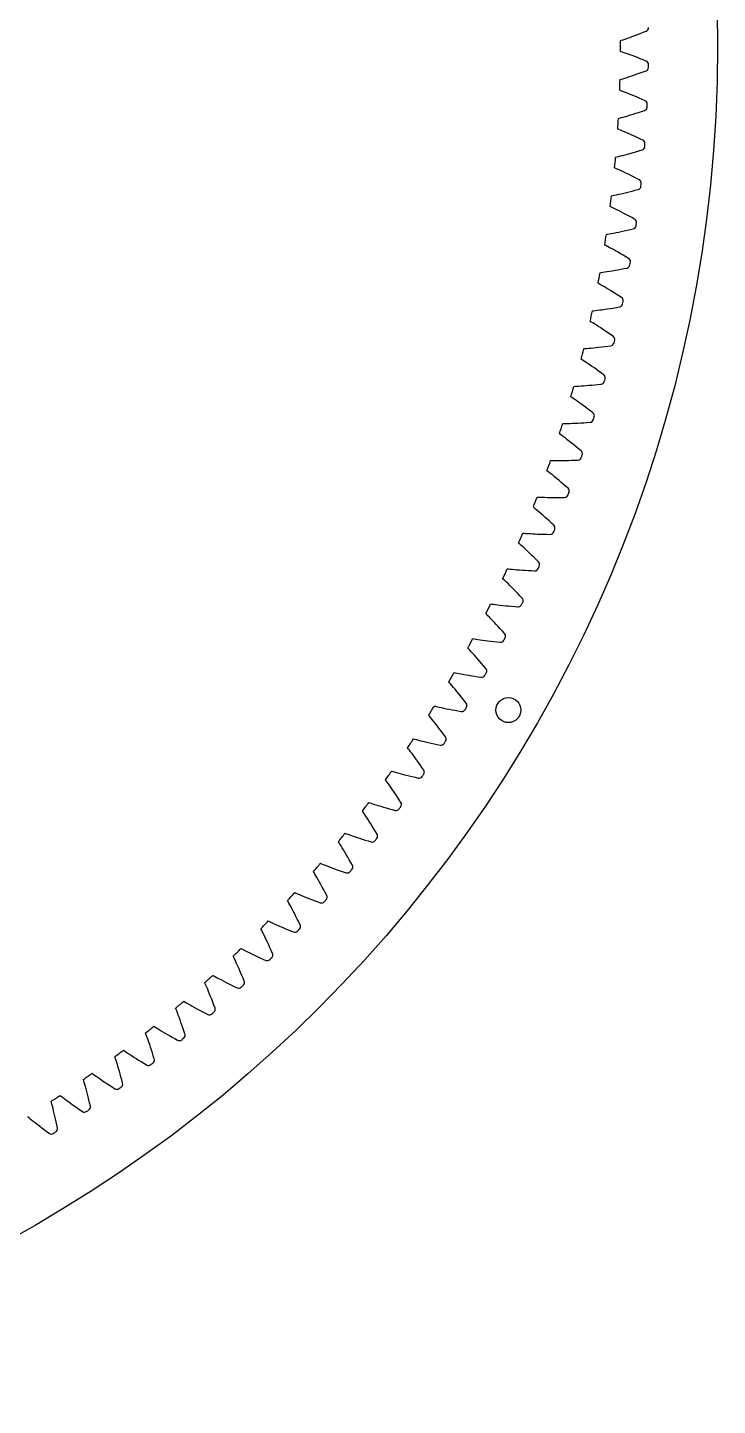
# Model space of a CAD drawing. Header units: millimetres. Extents: x -109 to 109, y -109 to 109.
# Drawn here: x 53.5 to 108.8, y -108.8 to 1.5 of the extents above; entities that cross this region are included whole.
import ezdxf

# ---------------------------------------------------------------- set-up
doc = ezdxf.new("R2010")
doc.units = ezdxf.units.MM

msp = doc.modelspace()

# ---------------------------------------------------------------- linework, layer by layer
at = {"layer": 'fixed_ring'}
for p, q in [((102.81524, 1.101885), (103.054401, 1.198089)), ((100.99908, 0.43112), (101.090218, 0.461984)), ((101.090218, 0.461984), (101.223469, 0.507658)), ((101.223469, 0.507658), (101.37916, 0.561842)), ((101.37916, 0.561842), (101.551469, 0.622827)), ((101.551469, 0.622827), (101.737276, 0.689776)), ((101.737276, 0.689776), (101.934585, 0.762204)), ((101.934585, 0.762204), (102.141986, 0.839803)), ((102.141986, 0.839803), (102.358422, 0.922369)), ((102.358422, 0.922369), (102.583064, 1.009762)), ((102.583064, 1.009762), (102.81524, 1.101885)), ((101.090218, -0.461984), (100.99908, -0.43112)), ((101.223469, -0.507658), (101.090218, -0.461984)), ((101.37916, -0.561842), (101.223469, -0.507658)), ((101.551469, -0.622827), (101.37916, -0.561842)), ((101.737276, -0.689776), (101.551469, -0.622827)), ((101.934585, -0.762204), (101.737276, -0.689776)), ((102.141986, -0.839803), (101.934585, -0.762204)), ((102.358422, -0.922369), (102.141986, -0.839803)), ((102.583064, -1.009762), (102.358422, -0.922369)), ((102.81524, -1.101885), (102.583064, -1.009762)), ((103.054401, -1.198089), (102.81524, -1.101885)), ((102.33828, -2.230202), (102.565506, -2.149768)), ((102.565506, -2.149768), (102.800409, -2.064839)), ((102.800409, -2.064839), (103.042419, -1.976046)), ((100.964454, -2.679357), (101.0565, -2.651314)), ((101.0565, -2.651314), (101.191094, -2.609765)), ((101.191094, -2.609765), (101.34838, -2.560401)), ((101.34838, -2.560401), (101.522485, -2.504752)), ((101.522485, -2.504752), (101.710266, -2.443556)), ((101.710266, -2.443556), (101.909712, -2.377239)), ((101.909712, -2.377239), (102.119404, -2.306064)), ((102.119404, -2.306064), (102.33828, -2.230202)), ((101.028046, -3.574844), (100.937902, -3.541188)), ((101.159827, -3.6246), (101.028046, -3.574844)), ((101.313776, -3.683553), (101.159827, -3.6246)), ((101.484125, -3.749815), (101.313776, -3.683553)), ((101.667782, -3.822455), (101.484125, -3.749815)), ((101.862767, -3.900924), (101.667782, -3.822455)), ((102.067681, -3.984873), (101.862767, -3.900924)), ((102.281471, -4.074065), (102.067681, -3.984873)), ((102.503315, -4.168335), (102.281471, -4.074065)), ((102.732544, -4.267564), (102.503315, -4.168335)), ((102.968629, -4.371087), (102.732544, -4.267564)), ((101.788171, -5.514427), (101.999956, -5.449743)), ((101.999956, -5.449743), (102.221064, -5.380657)), ((102.221064, -5.380657), (102.450659, -5.307259)), ((102.450659, -5.307259), (102.688066, -5.229604)), ((102.688066, -5.229604), (102.932696, -5.148306)), ((100.834058, -5.787293), (100.926923, -5.762097)), ((100.926923, -5.762097), (101.062733, -5.724713)), ((101.062733, -5.724713), (101.221464, -5.680216)), ((101.221464, -5.680216), (101.397201, -5.629955)), ((101.397201, -5.629955), (101.586777, -5.574571)), ((101.586777, -5.574571), (101.788171, -5.514427)), ((100.870043, -6.684313), (100.780978, -6.647897)), ((101.000229, -6.738104), (100.870043, -6.684313)), ((101.152289, -6.80177), (101.000229, -6.738104)), ((101.320517, -6.873246), (101.152289, -6.80177)), ((101.501851, -6.951507), (101.320517, -6.873246)), ((101.694327, -7.035944), (101.501851, -6.951507)), ((101.896557, -7.126164), (101.694327, -7.035944)), ((102.1075, -7.221897), (101.896557, -7.126164)), ((102.326336, -7.322953), (102.1075, -7.221897)), ((102.5524, -7.429194), (102.326336, -7.322953)), ((102.785185, -7.539938), (102.5524, -7.429194)), ((100.838508, -8.834231), (100.998535, -8.794643)), ((100.998535, -8.794643), (101.175735, -8.749817)), ((101.175735, -8.749817), (101.366927, -8.700298)), ((101.366927, -8.700298), (101.570077, -8.646384)), ((101.570077, -8.646384), (101.783754, -8.588253)), ((101.783754, -8.588253), (102.006885, -8.526009)), ((102.006885, -8.526009), (102.238632, -8.459716)), ((102.238632, -8.459716), (102.478317, -8.389409)), ((102.478317, -8.389409), (102.725334, -8.315683)), ((100.616358, -9.787442), (100.528457, -9.7483)), ((100.608014, -8.889739), (100.701611, -8.867415)), ((100.744826, -9.845216), (100.616358, -9.787442)), ((100.701611, -8.867415), (100.838508, -8.834231)), ((100.894854, -9.913534), (100.744826, -9.845216)), ((101.060801, -9.990158), (100.894854, -9.913534)), ((101.239638, -10.073965), (101.060801, -9.990158)), ((101.429423, -10.16429), (101.239638, -10.073965)), ((101.628779, -10.260694), (101.429423, -10.16429)), ((101.836674, -10.362878), (101.628779, -10.260694)), ((102.052293, -10.470626), (101.836674, -10.362878)), ((102.274979, -10.583778), (102.052293, -10.470626)), ((102.504243, -10.701638), (102.274979, -10.583778)), ((100.286538, -11.983752), (100.380778, -11.964321)), ((100.380778, -11.964321), (100.518632, -11.935368)), ((100.518632, -11.935368), (100.679801, -11.900728)), ((100.679801, -11.900728), (100.858298, -11.86138)), ((100.858298, -11.86138), (101.050925, -11.817772)), ((101.050925, -11.817772), (101.255639, -11.77014)), ((101.255639, -11.77014), (101.471004, -11.718616)), ((101.471004, -11.718616), (101.695946, -11.663273)), ((101.695946, -11.663273), (101.929624, -11.604149)), ((101.929624, -11.604149), (102.171362, -11.541256)), ((102.171362, -11.541256), (102.420532, -11.475171)), ((100.267233, -12.881287), (100.180579, -12.839456)), ((100.393861, -12.94299), (100.267233, -12.881287)), ((100.541714, -13.015895), (100.393861, -12.94299)), ((100.705222, -13.097593), (100.541714, -13.015895)), ((100.881394, -13.186868), (100.705222, -13.097593)), ((101.068307, -13.282994), (100.881394, -13.186868)), ((101.2646, -13.385492), (101.068307, -13.282994)), ((101.469249, -13.49403), (101.2646, -13.385492)), ((101.681448, -13.608366), (101.469249, -13.49403)), ((101.900544, -13.728322), (101.681448, -13.608366)), ((102.12607, -13.853187), (101.900544, -13.728322)), ((99.869934, -15.066398), (99.964727, -15.049879)), ((99.964727, -15.049879), (100.103407, -15.025185)), ((100.103407, -15.025185), (100.265567, -14.995524)), ((100.265567, -14.995524), (100.445191, -14.961692)), ((100.445191, -14.961692), (100.639069, -14.924036)), ((100.639069, -14.924036), (100.845153, -14.882731)), ((100.845153, -14.882731), (101.062003, -14.837864)), ((101.062003, -14.837864), (101.288542, -14.789474)), ((101.288542, -14.789474), (101.523931, -14.737574)), ((101.523931, -14.737574), (101.76749, -14.682155)), ((101.76749, -14.682155), (102.018577, -14.623775)), ((99.822998, -15.962913), (99.737673, -15.918434)), ((99.947666, -16.028486), (99.822998, -15.962913)), ((100.093204, -16.10591), (99.947666, -16.028486)), ((100.254118, -16.192604), (100.093204, -16.10591)), ((100.427458, -16.287262), (100.254118, -16.192604)), ((100.611322, -16.389099), (100.427458, -16.287262)), ((100.804365, -16.497593), (100.611322, -16.389099)), ((101.005575, -16.612381), (100.804365, -16.497593)), ((101.214153, -16.733198), (101.005575, -16.612381)), ((101.42945, -16.859844), (101.214153, -16.733198)), ((101.651024, -16.991595), (101.42945, -16.859844)), ((99.358597, -18.134753), (99.453854, -18.121161)), ((99.453854, -18.121161), (99.593229, -18.100749)), ((99.593229, -18.100749), (99.756225, -18.076096)), ((99.756225, -18.076096), (99.936806, -18.047811)), ((99.936806, -18.047811), (100.131752, -18.016144)), ((100.131752, -18.016144), (100.33901, -17.981205)), ((100.33901, -17.981205), (100.557138, -17.943037)), ((100.557138, -17.943037), (100.78506, -17.901647)), ((100.78506, -17.901647), (101.021935, -17.857019)), ((101.021935, -17.857019), (101.267086, -17.809128)), ((101.267086, -17.809128), (101.519852, -17.758508)), ((99.284075, -19.029397), (99.200161, -18.982311)), ((99.406665, -19.098778), (99.284075, -19.029397)), ((99.549749, -19.180648), (99.406665, -19.098778)), ((99.707918, -19.272256), (99.549749, -19.180648)), ((99.87826, -19.372207), (99.707918, -19.272256)), ((100.0589, -19.479657), (99.87826, -19.372207)), ((100.248511, -19.594045), (100.0589, -19.479657)), ((100.446091, -19.714975), (100.248511, -19.594045)), ((100.650849, -19.842158), (100.446091, -19.714975)), ((100.862144, -19.975374), (100.650849, -19.842158)), ((100.424115, -20.959527), (100.670624, -20.919207)), ((100.670624, -20.919207), (100.924829, -20.876395)), ((101.079555, -20.113885), (100.862144, -19.975374)), ((98.650975, -22.077831), (98.56855, -22.028183)), ((98.753012, -21.185906), (98.848643, -21.175253)), ((98.848643, -21.175253), (98.98858, -21.159144)), ((98.98858, -21.159144), (99.152258, -21.139522)), ((99.152258, -21.139522), (99.333625, -21.116811)), ((99.333625, -21.116811), (99.529453, -21.091162)), ((99.529453, -21.091162), (99.737689, -21.062622)), ((99.737689, -21.062622), (99.956889, -21.03119)), ((99.956889, -21.03119), (100.185978, -20.996838)), ((100.185978, -20.996838), (100.424115, -20.959527)), ((98.77137, -22.150954), (98.650975, -22.077831)), ((98.911865, -22.237191), (98.77137, -22.150954)), ((99.067138, -22.333626), (98.911865, -22.237191)), ((99.234321, -22.438776), (99.067138, -22.333626)), ((99.411567, -22.551738), (99.234321, -22.438776)), ((99.597566, -22.67191), (99.411567, -22.551738)), ((99.791327, -22.798868), (99.597566, -22.67191)), ((99.992072, -22.932296), (99.791327, -22.798868)), ((100.199165, -23.071956), (99.992072, -22.932296)), ((100.412207, -23.217096), (100.199165, -23.071956)), ((98.053754, -24.216963), (98.149668, -24.20926)), ((98.149668, -24.20926), (98.290034, -24.197467)), ((98.290034, -24.197467), (98.45424, -24.182895)), ((98.45424, -24.182895), (98.636219, -24.165781)), ((98.636219, -24.165781), (98.832745, -24.146174)), ((98.832745, -24.146174), (99.04176, -24.124061)), ((99.04176, -24.124061), (99.261825, -24.099393)), ((99.261825, -24.099393), (99.491863, -24.072113)), ((99.491863, -24.072113), (99.731036, -24.042152)), ((99.731036, -24.042152), (99.97867, -24.009443)), ((99.97867, -24.009443), (100.234072, -23.97448)), ((97.924299, -25.105322), (97.843442, -25.05316)), ((98.042385, -25.182118), (97.924299, -25.105322)), ((98.180158, -25.272641), (98.042385, -25.182118)), ((98.332387, -25.373812), (98.180158, -25.272641)), ((98.496253, -25.48406), (98.332387, -25.373812)), ((98.669936, -25.602427), (98.496253, -25.48406)), ((98.852146, -25.72827), (98.669936, -25.602427)), ((99.041906, -25.861134), (98.852146, -25.72827)), ((99.238446, -26.000681), (99.041906, -25.861134)), ((99.44114, -26.146652), (99.238446, -26.000681)), ((99.649612, -26.298285), (99.44114, -26.146652)), ((97.261487, -27.225048), (97.357592, -27.220303)), ((97.357592, -27.220303), (97.498255, -27.212838)), ((97.498255, -27.212838), (97.662831, -27.20333)), ((97.662831, -27.20333), (97.845251, -27.191827)), ((97.845251, -27.191827), (98.042287, -27.178283)), ((98.042287, -27.178283), (98.251885, -27.162616)), ((98.251885, -27.162616), (98.472605, -27.144737)), ((98.472605, -27.144737), (98.703374, -27.124553)), ((98.703374, -27.124553), (98.943356, -27.101973)), ((98.943356, -27.101973), (99.191879, -27.076905)), ((99.191879, -27.076905), (99.448238, -27.049823)), ((97.104736, -28.109), (97.025523, -28.054372)), ((97.2204, -28.189396), (97.104736, -28.109)), ((97.35532, -28.284118), (97.2204, -28.189396)), ((97.504362, -28.38993), (97.35532, -28.284118)), ((97.664755, -28.505172), (97.504362, -28.38993)), ((97.834711, -28.628831), (97.664755, -28.505172)), ((98.012959, -28.760226), (97.834711, -28.628831)), ((98.198537, -28.89887), (98.012959, -28.760226)), ((98.390687, -29.044403), (98.198537, -28.89887)), ((98.588789, -29.196547), (98.390687, -29.044403)), ((98.792493, -29.354528), (98.588789, -29.196547)), ((96.37696, -30.207309), (96.473166, -30.205526)), ((96.473166, -30.205526), (96.613993, -30.202396)), ((96.613993, -30.202396), (96.778783, -30.19796)), ((96.778783, -30.19796), (96.961471, -30.192081)), ((96.961471, -30.192081), (97.158831, -30.18461)), ((97.158831, -30.18461), (97.368812, -30.175406)), ((97.368812, -30.175406), (97.589977, -30.164332)), ((97.589977, -30.164332), (97.821258, -30.151265)), ((97.821258, -30.151265), (98.061822, -30.136085)), ((98.061822, -30.136085), (98.311, -30.118683)), ((98.311, -30.118683), (98.56807, -30.099508)), ((96.193063, -31.086014), (96.11557, -31.028973)), ((96.306197, -31.169934), (96.193063, -31.086014)), ((96.438135, -31.268766), (96.306197, -31.169934)), ((96.583848, -31.379117), (96.438135, -31.268766)), ((96.740616, -31.499244), (96.583848, -31.379117)), ((96.906683, -31.628078), (96.740616, -31.499244)), ((97.0808, -31.7649), (96.906683, -31.628078)), ((97.262021, -31.909194), (97.0808, -31.7649)), ((97.449598, -32.060575), (97.262021, -31.909194)), ((97.642921, -32.218747), (97.449598, -32.060575)), ((97.841663, -32.382926), (97.642921, -32.218747)), ((95.190145, -34.033542), (95.114445, -33.974142)), ((95.300641, -34.120906), (95.190145, -34.033542)), ((95.429473, -34.223754), (95.300641, -34.120906)), ((95.401015, -33.160916), (95.49723, -33.162097)), ((95.49723, -33.162097), (95.638086, -33.163305)), ((95.638086, -33.163305), (95.802935, -33.163946)), ((95.802935, -33.163946), (95.985718, -33.163696)), ((95.985718, -33.163696), (96.183214, -33.162306)), ((96.183214, -33.162306), (96.393378, -33.159572)), ((96.393378, -33.159572), (96.61478, -33.155315)), ((96.61478, -33.155315), (96.846354, -33.149376)), ((96.846354, -33.149376), (97.087271, -33.141612)), ((97.087271, -33.141612), (97.336866, -33.131891)), ((97.336866, -33.131891), (97.594405, -33.120642)), ((95.571718, -34.33854), (95.429473, -34.223754)), ((95.724713, -34.463438), (95.571718, -34.33854)), ((95.886734, -34.597325), (95.724713, -34.463438)), ((96.056555, -34.739444), (95.886734, -34.597325)), ((96.233246, -34.88925), (96.056555, -34.739444)), ((96.416072, -35.046335), (96.233246, -34.88925)), ((96.604433, -35.210386), (96.416072, -35.046335)), ((96.798024, -35.380607), (96.604433, -35.210386)), ((94.334576, -36.083069), (94.430709, -36.087211)), ((94.430709, -36.087211), (94.571461, -36.092757)), ((94.571461, -36.092757), (94.736212, -36.098474)), ((94.736212, -36.098474), (94.918916, -36.103853)), ((94.918916, -36.103853), (95.116361, -36.108546)), ((95.116361, -36.108546), (95.32651, -36.112285)), ((95.32651, -36.112285), (95.547938, -36.114848)), ((95.547938, -36.114848), (95.779584, -36.116043)), ((95.779584, -36.116043), (96.020626, -36.115702)), ((96.020626, -36.115702), (96.270403, -36.113672)), ((96.270403, -36.113672), (96.528166, -36.110359)), ((94.096933, -36.948786), (94.023099, -36.887083)), ((94.204686, -37.039512), (94.096933, -36.948786)), ((94.33029, -37.146279), (94.204686, -37.039512)), ((94.468933, -37.265391), (94.33029, -37.146279)), ((94.618009, -37.39494), (94.468933, -37.265391)), ((94.77583, -37.533754), (94.618009, -37.39494)), ((94.941194, -37.681035), (94.77583, -37.533754)), ((95.113188, -37.836211), (94.941194, -37.681035)), ((95.29109, -37.998852), (95.113188, -37.836211)), ((95.474309, -38.168626), (95.29109, -37.998852)), ((95.662567, -38.344728), (95.474309, -38.168626)), ((93.178654, -38.970994), (93.274614, -38.978095)), ((93.274614, -38.978095), (93.415129, -38.987973)), ((93.415129, -38.987973), (93.579626, -38.998761)), ((93.579626, -38.998761), (93.762077, -39.009763)), ((93.762077, -39.009763), (93.959284, -39.020534)), ((93.959284, -39.020534), (94.169218, -39.030743)), ((94.169218, -39.030743), (94.390462, -39.040124)), ((94.390462, -39.040124), (94.621962, -39.048452)), ((94.621962, -39.048452), (94.862901, -39.055533)), ((94.862901, -39.055533), (95.112621, -39.061196)), ((95.112621, -39.061196), (95.370364, -39.065823)), ((92.914464, -39.828983), (92.842566, -39.765035)), ((93.019373, -39.922983), (92.914464, -39.828983)), ((93.14163, -40.033568), (93.019373, -39.922983)), ((93.276539, -40.156893), (93.14163, -40.033568)), ((93.421554, -40.290972), (93.276539, -40.156893)), ((93.575025, -40.434579), (93.421554, -40.290972)), ((93.735775, -40.586883), (93.575025, -40.434579)), ((93.902909, -40.747282), (93.735775, -40.586883)), ((94.075718, -40.915325), (93.902909, -40.747282)), ((91.934348, -41.821953), (92.030043, -41.832006)), ((92.030043, -41.832006), (92.170187, -41.846206)), ((92.170187, -41.846206), (92.334274, -41.862055)), ((92.334274, -41.862055), (92.5163, -41.87867)), ((92.5163, -41.87867), (92.713081, -41.895509)), ((94.253623, -41.09066), (94.075718, -40.915325)), ((94.436368, -41.272476), (94.253623, -41.09066)), ((91.643861, -42.671399), (91.573966, -42.605268)), ((91.745825, -42.768586), (91.643861, -42.671399)), ((91.864618, -42.882883), (91.745825, -42.768586)), ((91.995666, -43.010304), (91.864618, -42.882883)), ((92.713081, -41.895509), (92.922602, -41.912178)), ((92.922602, -41.912178), (93.143452, -41.928368)), ((93.143452, -41.928368), (93.374586, -41.943821)), ((93.374586, -41.943821), (93.615191, -41.958319)), ((93.615191, -41.958319), (93.864619, -41.971669)), ((93.864619, -41.971669), (94.122098, -41.984231)), ((92.136483, -43.148785), (91.995666, -43.010304)), ((92.285459, -43.29705), (92.136483, -43.148785)), ((92.441443, -43.454232), (92.285459, -43.29705)), ((92.603558, -43.619702), (92.441443, -43.454232)), ((92.77111, -43.792987), (92.603558, -43.619702)), ((92.943531, -43.973717), (92.77111, -43.792987)), ((93.120591, -44.161075), (92.943531, -43.973717)), ((90.602835, -44.633241), (90.698176, -44.646236)), ((90.698176, -44.646236), (90.837816, -44.664745)), ((90.837816, -44.664745), (91.001337, -44.68564)), ((91.001337, -44.68564), (91.182765, -44.707853)), ((91.182765, -44.707853), (91.378935, -44.730744)), ((91.378935, -44.730744), (91.587842, -44.753857)), ((91.587842, -44.753857), (91.808089, -44.77684)), ((91.808089, -44.77684), (92.038637, -44.799404)), ((92.038637, -44.799404), (92.278683, -44.821304)), ((92.278683, -44.821304), (92.527581, -44.842329)), ((92.527581, -44.842329), (92.784551, -44.862814)), ((90.286328, -45.473339), (90.218502, -45.405086)), ((90.38525, -45.57362), (90.286328, -45.473339)), ((90.500468, -45.691521), (90.38525, -45.57362)), ((90.627529, -45.822917), (90.500468, -45.691521)), ((90.764015, -45.965669), (90.627529, -45.822917)), ((90.908355, -46.118451), (90.764015, -45.965669)), ((91.059424, -46.280362), (90.908355, -46.118451)), ((91.216367, -46.450746), (91.059424, -46.280362)), ((89.185381, -47.402192), (89.280276, -47.418117)), ((91.378503, -46.629108), (91.216367, -46.450746)), ((91.545276, -46.815063), (91.378503, -46.629108)), ((91.716482, -47.007784), (91.545276, -46.815063)), ((88.843153, -48.232144), (88.777461, -48.161836)), ((88.93894, -48.335424), (88.843153, -48.232144)), ((89.050472, -48.456817), (88.93894, -48.335424)), ((89.173427, -48.592064), (89.050472, -48.456817)), ((89.280276, -47.418117), (89.41928, -47.440918)), ((89.41928, -47.440918), (89.58208, -47.466838)), ((89.58208, -47.466838), (89.762738, -47.494627)), ((89.762738, -47.494627), (89.95811, -47.523548)), ((89.95811, -47.523548), (90.166206, -47.553084)), ((90.166206, -47.553084), (90.385641, -47.582839)), ((90.385641, -47.582839), (90.615385, -47.612491)), ((90.615385, -47.612491), (90.854642, -47.641774)), ((90.854642, -47.641774), (91.102775, -47.670454)), ((91.102775, -47.670454), (91.358992, -47.698842)), ((89.305452, -48.738951), (89.173427, -48.592064)), ((89.445019, -48.896107), (89.305452, -48.738951)), ((89.59103, -49.062592), (89.445019, -48.896107)), ((89.742651, -49.237729), (89.59103, -49.062592)), ((89.899218, -49.420999), (89.742651, -49.237729)), ((90.060186, -49.612002), (89.899218, -49.420999)), ((87.683329, -50.126179), (87.777689, -50.145019)), ((87.777689, -50.145019), (87.915924, -50.172089)), ((87.915924, -50.172089), (88.077849, -50.20301)), ((88.077849, -50.20301), (88.257565, -50.23635)), ((88.257565, -50.23635), (88.451954, -50.271274)), ((88.451954, -50.271274), (88.659042, -50.307204)), ((88.659042, -50.307204), (88.877457, -50.343702)), ((88.877457, -50.343702), (89.106179, -50.380416)), ((89.106179, -50.380416), (89.34442, -50.417052)), ((89.34442, -50.417052), (89.591552, -50.45336)), ((89.591552, -50.45336), (89.846773, -50.489625)), ((90.225376, -49.809904), (90.060186, -49.612002)), ((87.315705, -50.945199), (87.252209, -50.872901)), ((87.408266, -51.051379), (87.315705, -50.945199)), ((87.516007, -51.17615), (87.408266, -51.051379)), ((87.634738, -51.315118), (87.516007, -51.17615)), ((87.762177, -51.466002), (87.634738, -51.315118)), ((87.896838, -51.627381), (87.762177, -51.466002)), ((88.037653, -51.798284), (87.896838, -51.627381)), ((88.183809, -51.978006), (88.037653, -51.798284)), ((86.098104, -52.802619), (86.191839, -52.824355)), ((86.191839, -52.824355), (86.329175, -52.85567)), ((86.329175, -52.85567), (86.490071, -52.891563)), ((86.490071, -52.891563), (86.668675, -52.930421)), ((88.334658, -52.166012), (88.183809, -51.978006)), ((88.489667, -52.36188), (88.334658, -52.166012)), ((88.648685, -52.564775), (88.489667, -52.36188)), ((85.705432, -53.609929), (85.644193, -53.53571)), ((85.79468, -53.718909), (85.705432, -53.609929)), ((85.898527, -53.846938), (85.79468, -53.718909)), ((86.012923, -53.989498), (85.898527, -53.846938)), ((86.135655, -54.144234), (86.012923, -53.989498)), ((86.668675, -52.930421), (86.861896, -52.971315)), ((86.861896, -52.971315), (87.06778, -53.013605)), ((87.06778, -53.013605), (87.284966, -53.056812)), ((87.284966, -53.056812), (87.512449, -53.100551)), ((87.512449, -53.100551), (87.74945, -53.144507)), ((87.74945, -53.144507), (87.995346, -53.188408)), ((87.995346, -53.188408), (88.24933, -53.232516)), ((86.265282, -54.309683), (86.135655, -54.144234)), ((86.400768, -54.484842), (86.265282, -54.309683)), ((86.54132, -54.66898), (86.400768, -54.484842)), ((86.686307, -54.861541), (86.54132, -54.66898)), ((86.835211, -55.062091), (86.686307, -54.861541)), ((86.987905, -55.269786), (86.835211, -55.062091)), ((84.013863, -56.223807), (83.954938, -56.147737)), ((84.431209, -55.428972), (84.524231, -55.453584)), ((84.524231, -55.453584), (84.660538, -55.489113)), ((84.660538, -55.489113), (84.820251, -55.529944)), ((84.820251, -55.529944), (84.997574, -55.574284)), ((84.997574, -55.574284), (85.189444, -55.621109)), ((85.189444, -55.621109), (85.393928, -55.669719)), ((85.393928, -55.669719), (85.609681, -55.719593)), ((85.609681, -55.719593), (85.835709, -55.770318)), ((85.835709, -55.770318), (86.071244, -55.821551)), ((86.071244, -55.821551), (86.315672, -55.873003)), ((86.315672, -55.873003), (86.568176, -55.924912)), ((84.099712, -56.335484), (84.013863, -56.223807)), ((84.199568, -56.46665), (84.099712, -56.335484)), ((84.309519, -56.612664), (84.199568, -56.46665)), ((84.427428, -56.771107), (84.309519, -56.612664)), ((84.551898, -56.940469), (84.427428, -56.771107)), ((84.681925, -57.119717), (84.551898, -56.940469)), ((84.81674, -57.308096), (84.681925, -57.119717)), ((84.955729, -57.505031), (84.81674, -57.308096)), ((82.684227, -58.002747), (82.776446, -58.030212)), ((82.776446, -58.030212), (82.911594, -58.069922)), ((82.911594, -58.069922), (83.069975, -58.115652)), ((83.069975, -58.115652), (83.245848, -58.165432)), ((83.245848, -58.165432), (83.436185, -58.218142)), ((83.436185, -58.218142), (83.639075, -58.273027)), ((83.639075, -58.273027), (83.85319, -58.329522)), ((83.85319, -58.329522), (84.077549, -58.387183)), ((84.077549, -58.387183), (84.311394, -58.445645)), ((85.098387, -57.710071), (84.955729, -57.505031)), ((85.244612, -57.922371), (85.098387, -57.710071)), ((82.242601, -58.784353), (82.186047, -58.706504)), ((82.324971, -58.89862), (82.242601, -58.784353)), ((82.42074, -59.0328), (82.324971, -58.89862)), ((82.526142, -59.182131), (82.42074, -59.0328)), ((82.639116, -59.344129), (82.526142, -59.182131)), ((82.758312, -59.517244), (82.639116, -59.344129)), ((82.882757, -59.700412), (82.758312, -59.517244)), ((84.311394, -58.445645), (84.554122, -58.5046)), ((84.554122, -58.5046), (84.804908, -58.56426)), ((80.858813, -60.521503), (80.950143, -60.551795)), ((80.950143, -60.551795), (81.084004, -60.595648)), ((81.084004, -60.595648), (81.240902, -60.646233)), ((83.011707, -59.892853), (82.882757, -59.700412)), ((83.144566, -60.093975), (83.011707, -59.892853)), ((83.280841, -60.30331), (83.144566, -60.093975)), ((83.420459, -60.520012), (83.280841, -60.30331)), ((80.393328, -61.289138), (80.339198, -61.209585)), ((80.472139, -61.405888), (80.393328, -61.289138)), ((80.563731, -61.542953), (80.472139, -61.405888)), ((80.664484, -61.695459), (80.563731, -61.542953)), ((80.772416, -61.86086), (80.664484, -61.695459)), ((81.240902, -60.646233), (81.415159, -60.701406)), ((81.415159, -60.701406), (81.603782, -60.759953)), ((81.603782, -60.759953), (81.804886, -60.82106)), ((81.804886, -60.82106), (82.017159, -60.884121)), ((82.017159, -60.884121), (82.239636, -60.948664)), ((82.239636, -60.948664), (82.47157, -61.0143)), ((82.47157, -61.0143), (82.712367, -61.080702)), ((82.712367, -61.080702), (82.961197, -61.148056)), ((80.886224, -62.037564), (80.772416, -61.86086)), ((81.00497, -62.224476), (80.886224, -62.037564)), ((81.127933, -62.420797), (81.00497, -62.224476)), ((81.254534, -62.625915), (81.127933, -62.420797)), ((81.384299, -62.839348), (81.254534, -62.625915)), ((78.467796, -63.735787), (78.416142, -63.654605)), ((78.542975, -63.854909), (78.467796, -63.735787)), ((78.630302, -63.994729), (78.542975, -63.854909)), ((78.9567, -62.98285), (79.047054, -63.015941)), ((79.047054, -63.015941), (79.179501, -63.063895)), ((79.179501, -63.063895), (79.334766, -63.119288)), ((79.334766, -63.119288), (79.507242, -63.179801)), ((79.507242, -63.179801), (79.693973, -63.244129)), ((79.693973, -63.244129), (79.893099, -63.3114)), ((79.893099, -63.3114), (80.10333, -63.380968)), ((80.10333, -63.380968), (80.323714, -63.452332)), ((80.323714, -63.452332), (80.553516, -63.525079)), ((80.553516, -63.525079), (80.792154, -63.598864)), ((80.792154, -63.598864), (81.038792, -63.67385)), ((81.517177, -63.060247), (81.384299, -62.839348)), ((78.726311, -64.150266), (78.630302, -63.994729)), ((78.829098, -64.318912), (78.726311, -64.150266)), ((78.937411, -64.499036), (78.829098, -64.318912)), ((79.050345, -64.689517), (78.937411, -64.499036)), ((79.167203, -64.889532), (79.050345, -64.689517)), ((79.287428, -65.098451), (79.167203, -64.889532)), ((76.467833, -66.121979), (76.418703, -66.039244)), ((76.539308, -66.243359), (76.467833, -66.121979)), ((76.979692, -65.384455), (77.068984, -65.420313)), ((77.068984, -65.420313), (77.199892, -65.472323)), ((77.199892, -65.472323), (77.353377, -65.532471)), ((77.353377, -65.532471), (77.523907, -65.598266)), ((77.523907, -65.598266), (77.708569, -65.668314)), ((77.708569, -65.668314), (77.905529, -65.741685)), ((77.905529, -65.741685), (78.113518, -65.817695)), ((78.113518, -65.817695), (78.331599, -65.895811)), ((78.331599, -65.895811), (78.559053, -65.9756)), ((78.559053, -65.9756), (78.795305, -66.0567)), ((78.795305, -66.0567), (79.039517, -66.139245)), ((79.410558, -65.315779), (79.287428, -65.098451)), ((79.536571, -65.540665), (79.410558, -65.315779)), ((76.622288, -66.385802), (76.539308, -66.243359)), ((76.713462, -66.544222), (76.622288, -66.385802)), ((76.811007, -66.715953), (76.713462, -66.544222)), ((76.913721, -66.899328), (76.811007, -66.715953)), ((77.020735, -67.093196), (76.913721, -66.899328)), ((77.131379, -67.296714), (77.020735, -67.093196)), ((74.929664, -67.724039), (75.017809, -67.762629)), ((75.017809, -67.762629), (75.147053, -67.818646)), ((75.147053, -67.818646), (75.298614, -67.883492)), ((75.298614, -67.883492), (75.467037, -67.954507)), ((75.467037, -67.954507), (75.649454, -68.030209)), ((75.649454, -68.030209), (75.844061, -68.10961)), ((75.844061, -68.10961), (76.04961, -68.191989)), ((76.04961, -68.191989), (76.265183, -68.276784)), ((76.265183, -68.276784), (76.490071, -68.36354)), ((77.245113, -67.509237), (77.131379, -67.296714)), ((77.361492, -67.730253), (77.245113, -67.509237)), ((77.48052, -67.958913), (77.361492, -67.730253)), ((74.395336, -68.44545), (74.348777, -68.361242)), ((74.463039, -68.568974), (74.395336, -68.44545)), ((74.541593, -68.713905), (74.463039, -68.568974)), ((74.627845, -68.875057), (74.541593, -68.713905)), ((74.720055, -69.049711), (74.627845, -68.875057)), ((74.817074, -69.236162), (74.720055, -69.049711)), ((74.918067, -69.433233), (74.817074, -69.236162)), ((75.022391, -69.640062), (74.918067, -69.433233)), ((76.490071, -68.36354), (76.723714, -68.451877)), ((76.723714, -68.451877), (76.965268, -68.541903)), ((72.808561, -69.999382), (72.895476, -70.040668)), ((72.895476, -70.040668), (73.022933, -70.100639)), ((73.022933, -70.100639), (73.172425, -70.170121)), ((73.172425, -70.170121), (73.338581, -70.24629)), ((73.338581, -70.24629), (73.51858, -70.327573)), ((73.51858, -70.327573), (73.71065, -70.412929)), ((73.71065, -70.412929), (73.913565, -70.501599)), ((73.913565, -70.501599), (74.126424, -70.592992)), ((75.129526, -69.855986), (75.022391, -69.640062)), ((75.239044, -70.080482), (75.129526, -69.855986)), ((75.350974, -70.312699), (75.239044, -70.080482)), ((72.25227, -70.703996), (72.208327, -70.618394)), ((72.316137, -70.829547), (72.25227, -70.703996)), ((72.39019, -70.976828), (72.316137, -70.829547)), ((72.471439, -71.14056), (72.39019, -70.976828)), ((72.558227, -71.31797), (72.471439, -71.14056)), ((72.649458, -71.50732), (72.558227, -71.31797)), ((72.744334, -71.707409), (72.649458, -71.50732)), ((74.126424, -70.592992), (74.348534, -70.686633)), ((74.348534, -70.686633), (74.579346, -70.782122)), ((74.579346, -70.782122), (74.818013, -70.879545)), ((70.618394, -72.208327), (70.703996, -72.25227)), ((70.703996, -72.25227), (70.829547, -72.316137)), ((70.829547, -72.316137), (70.976828, -72.39019)), ((70.976828, -72.39019), (71.14056, -72.471439)), ((71.14056, -72.471439), (71.31797, -72.558227)), ((71.31797, -72.558227), (71.50732, -72.649458)), ((71.50732, -72.649458), (71.707409, -72.744334)), ((71.707409, -72.744334), (71.917352, -72.842239)), ((72.842239, -71.917352), (72.744334, -71.707409)), ((72.942675, -72.136473), (72.842239, -71.917352)), ((73.045227, -72.364235), (72.942675, -72.136473)), ((73.149953, -72.599789), (73.045227, -72.364235)), ((70.040668, -72.895476), (69.999382, -72.808561)), ((70.100639, -73.022933), (70.040668, -72.895476)), ((70.170121, -73.172425), (70.100639, -73.022933)), ((70.24629, -73.338581), (70.170121, -73.172425)), ((70.327573, -73.51858), (70.24629, -73.338581)), ((70.412929, -73.71065), (70.327573, -73.51858)), ((70.501599, -73.913565), (70.412929, -73.71065)), ((71.917352, -72.842239), (72.136473, -72.942675)), ((72.136473, -72.942675), (72.364235, -73.045227)), ((72.364235, -73.045227), (72.599789, -73.149953)), ((67.762629, -75.017809), (67.724039, -74.929664)), ((68.361242, -74.348777), (68.44545, -74.395336)), ((68.44545, -74.395336), (68.568974, -74.463039)), ((68.568974, -74.463039), (68.713905, -74.541593)), ((68.713905, -74.541593), (68.875057, -74.627845)), ((68.875057, -74.627845), (69.049711, -74.720055)), ((69.049711, -74.720055), (69.236162, -74.817074)), ((69.236162, -74.817074), (69.433233, -74.918067)), ((69.433233, -74.918067), (69.640062, -75.022391)), ((70.592992, -74.126424), (70.501599, -73.913565)), ((70.686633, -74.348534), (70.592992, -74.126424)), ((70.782122, -74.579346), (70.686633, -74.348534)), ((70.879545, -74.818013), (70.782122, -74.579346)), ((67.818646, -75.147053), (67.762629, -75.017809)), ((67.883492, -75.298614), (67.818646, -75.147053)), ((67.954507, -75.467037), (67.883492, -75.298614)), ((68.030209, -75.649454), (67.954507, -75.467037)), ((68.10961, -75.844061), (68.030209, -75.649454)), ((68.191989, -76.04961), (68.10961, -75.844061)), ((68.276784, -76.265183), (68.191989, -76.04961)), ((69.640062, -75.022391), (69.855986, -75.129526)), ((69.855986, -75.129526), (70.080482, -75.239044)), ((70.080482, -75.239044), (70.312699, -75.350974)), ((65.420313, -77.068984), (65.384455, -76.979692)), ((65.472323, -77.199892), (65.420313, -77.068984)), ((66.039244, -76.418703), (66.121979, -76.467833)), ((66.121979, -76.467833), (66.243359, -76.539308)), ((66.243359, -76.539308), (66.385802, -76.622288)), ((66.385802, -76.622288), (66.544222, -76.713462)), ((66.544222, -76.713462), (66.715953, -76.811007)), ((66.715953, -76.811007), (66.899328, -76.913721)), ((66.899328, -76.913721), (67.093196, -77.020735)), ((67.093196, -77.020735), (67.296714, -77.131379)), ((67.296714, -77.131379), (67.509237, -77.245113)), ((68.36354, -76.490071), (68.276784, -76.265183)), ((68.451877, -76.723714), (68.36354, -76.490071)), ((68.541903, -76.965268), (68.451877, -76.723714)), ((65.532471, -77.353377), (65.472323, -77.199892)), ((65.598266, -77.523907), (65.532471, -77.353377)), ((65.668314, -77.708569), (65.598266, -77.523907)), ((65.741685, -77.905529), (65.668314, -77.708569)), ((65.817695, -78.113518), (65.741685, -77.905529)), ((65.895811, -78.331599), (65.817695, -78.113518)), ((67.509237, -77.245113), (67.730253, -77.361492)), ((67.730253, -77.361492), (67.958913, -77.48052)), ((63.015941, -79.047054), (62.98285, -78.9567)), ((63.063895, -79.179501), (63.015941, -79.047054)), ((63.119288, -79.334766), (63.063895, -79.179501)), ((63.179801, -79.507242), (63.119288, -79.334766)), ((63.654605, -78.416142), (63.735787, -78.467796)), ((63.735787, -78.467796), (63.854909, -78.542975)), ((63.854909, -78.542975), (63.994729, -78.630302)), ((63.994729, -78.630302), (64.150266, -78.726311)), ((64.150266, -78.726311), (64.318912, -78.829098)), ((64.318912, -78.829098), (64.499036, -78.937411)), ((64.499036, -78.937411), (64.689517, -79.050345)), ((64.689517, -79.050345), (64.889532, -79.167203)), ((64.889532, -79.167203), (65.098451, -79.287428)), ((65.098451, -79.287428), (65.315779, -79.410558)), ((65.9756, -78.559053), (65.895811, -78.331599)), ((66.0567, -78.795305), (65.9756, -78.559053)), ((66.139245, -79.039517), (66.0567, -78.795305)), ((61.209585, -80.339198), (61.289138, -80.393328)), ((61.289138, -80.393328), (61.405888, -80.472139)), ((61.405888, -80.472139), (61.542953, -80.563731)), ((63.244129, -79.693973), (63.179801, -79.507242)), ((63.3114, -79.893099), (63.244129, -79.693973)), ((63.380968, -80.10333), (63.3114, -79.893099)), ((63.452332, -80.323714), (63.380968, -80.10333)), ((63.525079, -80.553516), (63.452332, -80.323714)), ((65.315779, -79.410558), (65.540665, -79.536571)), ((60.551795, -80.950143), (60.521503, -80.858813)), ((60.595648, -81.084004), (60.551795, -80.950143)), ((60.646233, -81.240902), (60.595648, -81.084004)), ((60.701406, -81.415159), (60.646233, -81.240902)), ((60.759953, -81.603782), (60.701406, -81.415159)), ((61.542953, -80.563731), (61.695459, -80.664484)), ((61.695459, -80.664484), (61.86086, -80.772416)), ((61.86086, -80.772416), (62.037564, -80.886224)), ((62.037564, -80.886224), (62.224476, -81.00497)), ((62.224476, -81.00497), (62.420797, -81.127933)), ((62.420797, -81.127933), (62.625915, -81.254534)), ((62.625915, -81.254534), (62.839348, -81.384299)), ((62.839348, -81.384299), (63.060247, -81.517177)), ((63.598864, -80.792154), (63.525079, -80.553516)), ((63.67385, -81.038792), (63.598864, -80.792154)), ((58.706504, -82.186047), (58.784353, -82.242601)), ((58.784353, -82.242601), (58.89862, -82.324971)), ((58.89862, -82.324971), (59.0328, -82.42074)), ((59.0328, -82.42074), (59.182131, -82.526142)), ((59.182131, -82.526142), (59.344129, -82.639116)), ((59.344129, -82.639116), (59.517244, -82.758312)), ((60.82106, -81.804886), (60.759953, -81.603782)), ((60.884121, -82.017159), (60.82106, -81.804886)), ((60.948664, -82.239636), (60.884121, -82.017159)), ((61.0143, -82.47157), (60.948664, -82.239636)), ((61.080702, -82.712367), (61.0143, -82.47157)), ((58.030212, -82.776446), (58.002747, -82.684227)), ((58.069922, -82.911594), (58.030212, -82.776446)), ((58.115652, -83.069975), (58.069922, -82.911594)), ((58.165432, -83.245848), (58.115652, -83.069975)), ((58.218142, -83.436185), (58.165432, -83.245848)), ((58.273027, -83.639075), (58.218142, -83.436185)), ((58.329522, -83.85319), (58.273027, -83.639075)), ((59.517244, -82.758312), (59.700412, -82.882757)), ((59.700412, -82.882757), (59.892853, -83.011707)), ((59.892853, -83.011707), (60.093975, -83.144566)), ((60.093975, -83.144566), (60.30331, -83.280841)), ((60.30331, -83.280841), (60.520012, -83.420459)), ((61.148056, -82.961197), (61.080702, -82.712367)), ((55.453584, -84.524231), (55.428972, -84.431209)), ((55.489113, -84.660538), (55.453584, -84.524231)), ((55.529944, -84.820251), (55.489113, -84.660538)), ((55.574284, -84.997574), (55.529944, -84.820251)), ((56.147737, -83.954938), (56.223807, -84.013863)), ((56.223807, -84.013863), (56.335484, -84.099712)), ((56.335484, -84.099712), (56.46665, -84.199568)), ((56.46665, -84.199568), (56.612664, -84.309519)), ((56.612664, -84.309519), (56.771107, -84.427428)), ((56.771107, -84.427428), (56.940469, -84.551898)), ((56.940469, -84.551898), (57.119717, -84.681925)), ((57.119717, -84.681925), (57.308096, -84.81674)), ((57.308096, -84.81674), (57.505031, -84.955729)), ((58.387183, -84.077549), (58.329522, -83.85319)), ((58.445645, -84.311394), (58.387183, -84.077549)), ((58.5046, -84.554122), (58.445645, -84.311394)), ((58.56426, -84.804908), (58.5046, -84.554122)), ((53.53571, -85.644193), (53.609929, -85.705432)), ((53.609929, -85.705432), (53.718909, -85.79468)), ((53.718909, -85.79468), (53.846938, -85.898527)), ((53.846938, -85.898527), (53.989498, -86.012923)), ((55.621109, -85.189444), (55.574284, -84.997574)), ((55.669719, -85.393928), (55.621109, -85.189444)), ((55.719593, -85.609681), (55.669719, -85.393928)), ((55.770318, -85.835709), (55.719593, -85.609681)), ((55.821551, -86.071244), (55.770318, -85.835709)), ((57.505031, -84.955729), (57.710071, -85.098387)), ((57.710071, -85.098387), (57.922371, -85.244612)), ((53.989498, -86.012923), (54.144234, -86.135655)), ((54.144234, -86.135655), (54.309683, -86.265282)), ((54.309683, -86.265282), (54.484842, -86.400768)), ((54.484842, -86.400768), (54.66898, -86.54132)), ((54.66898, -86.54132), (54.861541, -86.686307)), ((54.861541, -86.686307), (55.062091, -86.835211)), ((55.062091, -86.835211), (55.269786, -86.987905)), ((55.873003, -86.315672), (55.821551, -86.071244)), ((55.924912, -86.568176), (55.873003, -86.315672))]:
    msp.add_line(p, q, dxfattribs=at)
for centre, radius, start, end in [((102.93943, 1.475184), 0.3, 292.534161, 0.821027), ((0, 0), 101, 359.755431, 0.244569), ((102.936037, -1.695542), 0.3, 290.769455, 359.056321), ((102.93943, -1.475184), 0.3, 359.178973, 67.465839), ((0, 0), 103.25, 359.056321, 359.178973), ((0, 0), 101, 357.990726, 358.479863), ((102.84518, -4.64451), 0.3, 357.414267, 65.701133), ((102.835002, -4.864659), 0.3, 289.004749, 357.291615), ((0, 0), 103.25, 357.291615, 357.414267), ((0, 0), 101, 356.22602, 356.715157), ((102.653374, -7.809431), 0.3, 355.649561, 63.936428), ((102.636422, -8.029161), 0.3, 287.240043, 355.526909), ((0, 0), 103.25, 355.526909, 355.649561), ((0, 0), 101, 354.461314, 354.950451), ((102.364196, -10.966943), 0.3, 353.884856, 62.171722), ((0, 0), 103.25, 353.762203, 353.884856), ((0, 0), 101, 352.696608, 353.185745), ((102.340485, -11.186048), 0.3, 285.475337, 353.762203), ((101.977919, -14.114053), 0.3, 352.12015, 60.407016), ((0, 0), 103.25, 351.997497, 352.12015), ((0, 0), 101, 350.931902, 351.421039), ((101.947472, -14.332324), 0.3, 283.710631, 351.997497), ((101.457755, -17.465005), 0.3, 281.945925, 350.232791), ((101.49491, -17.247775), 0.3, 350.355444, 58.64231), ((0, 0), 103.25, 350.232791, 350.355444), ((0, 0), 101, 349.167196, 349.656333), ((100.8718, -20.581119), 0.3, 280.181219, 348.468086), ((100.915627, -20.365137), 0.3, 348.590738, 56.877604), ((0, 0), 103.25, 348.468086, 348.590738), ((0, 0), 101, 347.40249, 347.891627), ((0, 0), 101, 345.637784, 346.126921), ((100.190162, -23.677711), 0.3, 278.416514, 346.70338), ((100.240619, -23.463181), 0.3, 346.826032, 55.112898), ((0, 0), 103.25, 346.70338, 346.826032), ((99.470527, -26.538968), 0.3, 345.061326, 53.348192), ((0, 0), 101, 343.873079, 344.362216), ((99.413487, -26.751843), 0.3, 276.651808, 344.938674), ((0, 0), 103.25, 344.938674, 345.061326), ((98.606081, -29.589582), 0.3, 343.29662, 51.583486), ((0, 0), 103.25, 343.173968, 343.29662), ((0, 0), 101, 342.108373, 342.59751), ((98.542513, -29.800599), 0.3, 274.887102, 343.173968), ((97.578065, -32.821088), 0.3, 273.122396, 341.409262), ((97.648101, -32.612128), 0.3, 341.531914, 49.818781), ((0, 0), 103.25, 341.409262, 341.531914), ((0, 0), 101, 340.343667, 340.832804), ((0, 0), 101, 338.578961, 339.068098), ((96.521058, -35.810443), 0.3, 271.35769, 339.644556), ((96.597496, -35.60374), 0.3, 339.767209, 48.054075), ((0, 0), 103.25, 339.644556, 339.767209), ((95.455262, -38.561579), 0.3, 338.002503, 46.289369), ((0, 0), 101, 336.814255, 337.303392), ((95.372495, -38.765831), 0.3, 269.592984, 337.87985), ((0, 0), 103.25, 337.87985, 338.002503), ((0, 0), 101, 335.049549, 335.538686), ((94.133466, -41.684446), 0.3, 267.828278, 336.115144), ((0, 0), 103.25, 336.115144, 336.237797), ((94.222484, -41.482841), 0.3, 336.237797, 44.524663), ((0, 0), 101, 333.284843, 333.77398), ((92.805145, -44.563522), 0.3, 266.063572, 334.350439), ((0, 0), 103.25, 334.350439, 334.473091), ((92.900329, -44.364753), 0.3, 334.473091, 42.759957), ((0, 0), 101, 331.520137, 332.009274), ((0, 0), 103.25, 332.585733, 332.708385), ((91.490053, -47.204583), 0.3, 332.708385, 40.995251), ((91.388793, -47.400326), 0.3, 264.298867, 332.585733), ((0, 0), 101, 329.755431, 330.244569), ((89.885754, -50.192168), 0.3, 262.534161, 330.821027), ((0, 0), 103.25, 330.821027, 330.943679), ((89.992993, -49.999636), 0.3, 330.943679, 39.230545), ((0, 0), 101, 327.990726, 328.479863), ((0, 0), 103.25, 329.056321, 329.178973), ((88.41057, -52.747262), 0.3, 329.178973, 37.465839), ((88.297452, -52.9364), 0.3, 260.769455, 329.056321), ((0, 0), 101, 326.22602, 326.715157), ((86.625395, -55.630419), 0.3, 259.004749, 327.291615), ((0, 0), 103.25, 327.291615, 327.414267), ((86.744283, -55.444854), 0.3, 327.414267, 35.701133), ((0, 0), 101, 324.461314, 324.950451), ((0, 0), 103.25, 325.526909, 325.649561), ((84.995715, -58.089853), 0.3, 325.649561, 33.936428), ((84.871168, -58.271669), 0.3, 257.240043, 325.526909), ((0, 0), 101, 322.696608, 323.185745), ((83.166523, -60.67975), 0.3, 323.884856, 32.171722), ((83.036436, -60.857644), 0.3, 255.475337, 323.762203), ((0, 0), 103.25, 323.762203, 323.884856), ((0, 0), 101, 320.931902, 321.421039), ((81.122938, -63.385892), 0.3, 253.710631, 321.997497), ((0, 0), 103.25, 321.997497, 322.12015), ((81.258442, -63.212088), 0.3, 322.12015, 30.407016), ((0, 0), 101, 319.167196, 319.656333), ((79.132491, -65.854015), 0.3, 251.945925, 320.232791), ((0, 0), 103.25, 320.232791, 320.355444), ((79.273283, -65.684467), 0.3, 320.355444, 28.64231), ((0, 0), 101, 317.40249, 317.891627), ((0, 0), 103.25, 318.468086, 318.590738), ((77.212928, -68.094539), 0.3, 318.590738, 26.877604), ((77.066982, -68.259672), 0.3, 250.181219, 318.468086), ((0, 0), 101, 315.637784, 316.126921), ((75.079332, -70.44002), 0.3, 316.826032, 25.112898), ((74.92837, -70.60058), 0.3, 248.416514, 316.70338), ((0, 0), 103.25, 316.70338, 316.826032), ((0, 0), 101, 313.873079, 314.362216), ((72.874519, -72.718684), 0.3, 315.061326, 23.348192), ((72.718684, -72.874519), 0.3, 246.651808, 314.938674), ((0, 0), 103.25, 314.938674, 315.061326), ((0, 0), 101, 312.108373, 312.59751), ((70.60058, -74.92837), 0.3, 313.29662, 21.583486), ((70.44002, -75.079332), 0.3, 244.887102, 313.173968), ((0, 0), 103.25, 313.173968, 313.29662), ((0, 0), 101, 310.343667, 310.832804), ((68.259672, -77.066982), 0.3, 311.531914, 19.818781), ((68.094539, -77.212928), 0.3, 243.122396, 311.409262), ((0, 0), 103.25, 311.409262, 311.531914), ((0, 0), 101, 308.578961, 309.068098), ((0, 0), 103.25, 309.644556, 309.767209), ((65.854015, -79.132491), 0.3, 309.767209, 18.054075), ((0, 0), 101, 306.814255, 307.303392), ((65.684467, -79.273283), 0.3, 241.35769, 309.644556), ((63.212088, -81.258442), 0.3, 239.592984, 307.87985), ((0, 0), 103.25, 307.87985, 308.002503), ((63.385892, -81.122938), 0.3, 308.002503, 16.289369), ((0, 0), 101, 305.049549, 305.538686), ((60.67975, -83.166523), 0.3, 237.828278, 306.115144), ((0, 0), 103.25, 306.115144, 306.237797), ((60.857644, -83.036436), 0.3, 306.237797, 14.524663), ((0, 0), 101, 303.284843, 303.77398), ((58.271669, -84.871168), 0.3, 304.473091, 12.759957), ((58.089853, -84.995715), 0.3, 236.063572, 304.350439), ((0, 0), 103.25, 304.350439, 304.473091), ((55.444854, -86.744283), 0.3, 234.298867, 302.585733), ((0, 0), 103.25, 302.585733, 302.708385), ((55.630419, -86.625395), 0.3, 302.708385, 10.995251)]:
    msp.add_arc(centre, radius, start, end, dxfattribs=at)
at = {"layer": 'holes'}
msp.add_circle((92.023567, -53.129831), 1, dxfattribs=at)
at = {"layer": 'outer'}
msp.add_circle((0, 0), 108.759662, dxfattribs=at)

doc.saveas('drawing.dxf')
